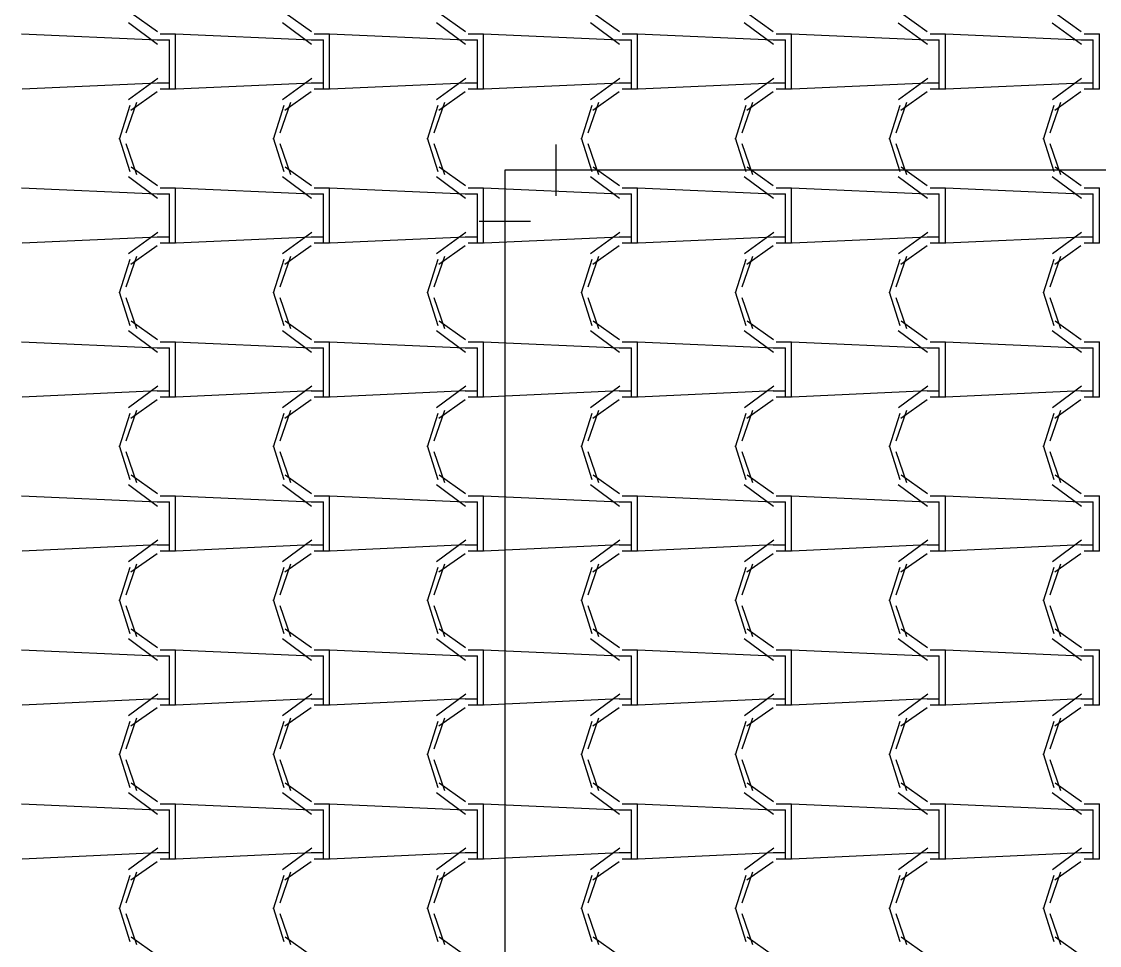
# Model space of a CAD drawing. Header units: millimetres. Extents: x -336 to -33, y -135 to 770.
# Drawn here: x -174.952 to -172.852, y 741.612 to 743.412 of the extents above; entities that cross this region are included whole.
import ezdxf

# ---------------------------------------------------------------- set-up
doc = ezdxf.new("R2010")
doc.units = ezdxf.units.MM
doc.header["$LTSCALE"] = 50
doc.header["$MEASUREMENT"] = 0
for name, color, linetype in [('-HIDRO', 8, 'CONTINUOUS'), ('AF', 5, 'CONTINUOUS'), ('CONEXOES', 3, 'CONTINUOUS')]:
    doc.layers.add(name, color=color, linetype=linetype)

msp = doc.modelspace()

# ---------------------------------------------------------------- linework, layer by layer
at = {"layer": '-HIDRO', "linetype": 'Continuous'}
for p, q in [((-174.738, 743.4291), (-174.687, 743.3931)), ((-174.438, 743.4291), (-174.387, 743.3931)), ((-174.1381, 743.4291), (-174.0871, 743.3931)), ((-173.8381, 743.4291), (-173.7871, 743.3931)), ((-173.5381, 743.4292), (-173.4871, 743.3932)), ((-173.2381, 743.4292), (-173.1871, 743.3932)), ((-172.9381, 743.4292), (-172.8871, 743.3932)), ((-174.7436, 743.4103), (-174.6866, 743.3683)), ((-174.4436, 743.4103), (-174.3866, 743.3683)), ((-174.1436, 743.4103), (-174.0866, 743.3683)), ((-173.8436, 743.4103), (-173.7866, 743.3683)), ((-173.5436, 743.4103), (-173.4866, 743.3683)), ((-173.2436, 743.4102), (-173.1866, 743.3682)), ((-172.9436, 743.4102), (-172.8866, 743.3682)), ((-174.6877, 743.3758), (-174.9517, 743.3878)), ((-174.6877, 743.3765), (-174.6637, 743.3765)), ((-174.6817, 743.3885), (-174.6517, 743.3885)), ((-174.6637, 743.2925), (-174.6637, 743.3765)), ((-174.6517, 743.2925), (-174.6517, 743.3885)), ((-174.3877, 743.3758), (-174.6517, 743.3878)), ((-174.3877, 743.3765), (-174.3637, 743.3765)), ((-174.3817, 743.3885), (-174.3517, 743.3885)), ((-174.3637, 743.2925), (-174.3637, 743.3765)), ((-174.3517, 743.2925), (-174.3517, 743.3885)), ((-174.0877, 743.3758), (-174.3517, 743.3878)), ((-174.0877, 743.3765), (-174.0637, 743.3765)), ((-174.0817, 743.3885), (-174.0517, 743.3885)), ((-174.0637, 743.2925), (-174.0637, 743.3765)), ((-174.0517, 743.2925), (-174.0517, 743.3885)), ((-173.7877, 743.3758), (-174.0517, 743.3878)), ((-173.7877, 743.3765), (-173.7637, 743.3765)), ((-173.7817, 743.3885), (-173.7517, 743.3885)), ((-173.7637, 743.2925), (-173.7637, 743.3765)), ((-173.7517, 743.2925), (-173.7517, 743.3885)), ((-173.4877, 743.3758), (-173.7517, 743.3878)), ((-173.4877, 743.3765), (-173.4637, 743.3765)), ((-173.4817, 743.3885), (-173.4517, 743.3885)), ((-173.4637, 743.2925), (-173.4637, 743.3765)), ((-173.4517, 743.2925), (-173.4517, 743.3885)), ((-173.1877, 743.3758), (-173.4517, 743.3878)), ((-173.1877, 743.3765), (-173.1637, 743.3765)), ((-173.1817, 743.3885), (-173.1517, 743.3885)), ((-173.1637, 743.2925), (-173.1637, 743.3765)), ((-173.1517, 743.2925), (-173.1517, 743.3885)), ((-172.8877, 743.3758), (-173.1517, 743.3878)), ((-172.8877, 743.3765), (-172.8637, 743.3765)), ((-172.8817, 743.3885), (-172.8517, 743.3885)), ((-172.8637, 743.2925), (-172.8637, 743.3765)), ((-172.8517, 743.2925), (-172.8517, 743.3885)), ((-174.6867, 743.2926), (-174.9507, 743.2806)), ((-174.6864, 743.3017), (-174.7434, 743.2597)), ((-174.6637, 743.2925), (-174.6877, 743.2925)), ((-174.6637, 743.2805), (-174.6637, 743.2925)), ((-174.6517, 743.2805), (-174.6517, 743.2925)), ((-174.3867, 743.2926), (-174.6507, 743.2806)), ((-174.3864, 743.3017), (-174.4434, 743.2597)), ((-174.3637, 743.2925), (-174.3877, 743.2925)), ((-174.3637, 743.2805), (-174.3637, 743.2925)), ((-174.3517, 743.2805), (-174.3517, 743.2925)), ((-174.0867, 743.2926), (-174.3507, 743.2806)), ((-174.0864, 743.3017), (-174.1434, 743.2597)), ((-174.0637, 743.2925), (-174.0877, 743.2925)), ((-174.0637, 743.2805), (-174.0637, 743.2925)), ((-174.0517, 743.2805), (-174.0517, 743.2925)), ((-173.7867, 743.2926), (-174.0507, 743.2806)), ((-173.7864, 743.3017), (-173.8434, 743.2597)), ((-173.7637, 743.2925), (-173.7877, 743.2925)), ((-173.7637, 743.2805), (-173.7637, 743.2925)), ((-173.7517, 743.2805), (-173.7517, 743.2925)), ((-173.4867, 743.2926), (-173.7507, 743.2806)), ((-173.4864, 743.3017), (-173.5434, 743.2597)), ((-173.4637, 743.2925), (-173.4877, 743.2925)), ((-173.4637, 743.2805), (-173.4637, 743.2925)), ((-173.4517, 743.2805), (-173.4517, 743.2925)), ((-173.1867, 743.2926), (-173.4507, 743.2806)), ((-173.1864, 743.3017), (-173.2434, 743.2597)), ((-173.1637, 743.2925), (-173.1877, 743.2925)), ((-173.1637, 743.2805), (-173.1637, 743.2925)), ((-173.1517, 743.2805), (-173.1517, 743.2925)), ((-172.8867, 743.2926), (-173.1507, 743.2806)), ((-172.8864, 743.3017), (-172.9434, 743.2597)), ((-172.8637, 743.2925), (-172.8877, 743.2925)), ((-172.8637, 743.2805), (-172.8637, 743.2925)), ((-172.8517, 743.2805), (-172.8517, 743.2925)), ((-174.6877, 743.2753), (-174.7387, 743.2393)), ((-174.6517, 743.2805), (-174.6817, 743.2805)), ((-174.3877, 743.2753), (-174.4387, 743.2393)), ((-174.3517, 743.2805), (-174.3817, 743.2805)), ((-174.0877, 743.2753), (-174.1387, 743.2393)), ((-174.0517, 743.2805), (-174.0817, 743.2805)), ((-173.7877, 743.2753), (-173.8387, 743.2393)), ((-173.7517, 743.2805), (-173.7817, 743.2805)), ((-173.4877, 743.2753), (-173.5387, 743.2393)), ((-173.4517, 743.2805), (-173.4817, 743.2805)), ((-173.1877, 743.2753), (-173.2387, 743.2393)), ((-173.1517, 743.2805), (-173.1817, 743.2805)), ((-172.8877, 743.2753), (-172.9387, 743.2393)), ((-172.8517, 743.2805), (-172.8817, 743.2805)), ((-174.7405, 743.2489), (-174.7615, 743.1829)), ((-174.7275, 743.2549), (-174.7485, 743.1949)), ((-174.4405, 743.2489), (-174.4615, 743.1829)), ((-174.4275, 743.2549), (-174.4485, 743.1949)), ((-174.1405, 743.2489), (-174.1615, 743.1829)), ((-174.1275, 743.2549), (-174.1485, 743.1949)), ((-173.8405, 743.2489), (-173.8615, 743.1829)), ((-173.8275, 743.2549), (-173.8485, 743.1949)), ((-173.5405, 743.2489), (-173.5615, 743.1829)), ((-173.5275, 743.2549), (-173.5485, 743.1949)), ((-173.2405, 743.2489), (-173.2615, 743.1829)), ((-173.2275, 743.2549), (-173.2485, 743.1949)), ((-172.9405, 743.2489), (-172.9615, 743.1829)), ((-172.9275, 743.2549), (-172.9485, 743.1949)), ((-174.7616, 743.1861), (-174.7406, 743.1201)), ((-174.4616, 743.1861), (-174.4406, 743.1201)), ((-174.1616, 743.1861), (-174.1406, 743.1201)), ((-173.8616, 743.1861), (-173.8406, 743.1201)), ((-173.5616, 743.1861), (-173.5406, 743.1201)), ((-173.2616, 743.1861), (-173.2406, 743.1201)), ((-172.9616, 743.1861), (-172.9406, 743.1201)), ((-174.7487, 743.1745), (-174.7277, 743.1145)), ((-174.4487, 743.1745), (-174.4277, 743.1145)), ((-174.1487, 743.1745), (-174.1277, 743.1145)), ((-173.8487, 743.1745), (-173.8277, 743.1145)), ((-173.5487, 743.1745), (-173.5277, 743.1145)), ((-173.2487, 743.1745), (-173.2277, 743.1145)), ((-172.9487, 743.1745), (-172.9277, 743.1145)), ((-174.738, 743.1291), (-174.687, 743.0931)), ((-174.438, 743.1291), (-174.387, 743.0931)), ((-174.138, 743.1291), (-174.087, 743.0931)), ((-173.8381, 743.1291), (-173.787, 743.0931)), ((-173.5381, 743.1291), (-173.4871, 743.0931)), ((-173.2381, 743.1292), (-173.1871, 743.0932)), ((-172.9381, 743.1292), (-172.8871, 743.0932)), ((-174.7436, 743.1103), (-174.6866, 743.0683)), ((-174.4436, 743.1103), (-174.3866, 743.0683)), ((-174.1436, 743.1103), (-174.0866, 743.0683)), ((-173.8436, 743.1103), (-173.7866, 743.0683)), ((-173.5436, 743.1103), (-173.4866, 743.0683)), ((-173.2436, 743.1103), (-173.1866, 743.0683)), ((-172.9436, 743.1102), (-172.8866, 743.0682)), ((-174.6877, 743.0758), (-174.9517, 743.0878)), ((-174.6817, 743.0885), (-174.6517, 743.0885)), ((-174.6517, 742.9925), (-174.6517, 743.0885)), ((-174.3877, 743.0758), (-174.6517, 743.0878)), ((-174.3817, 743.0885), (-174.3517, 743.0885)), ((-174.3517, 742.9925), (-174.3517, 743.0885)), ((-174.0877, 743.0758), (-174.3517, 743.0878)), ((-174.0817, 743.0885), (-174.0517, 743.0885)), ((-174.0517, 742.9925), (-174.0517, 743.0885)), ((-173.7877, 743.0758), (-174.0517, 743.0878)), ((-173.7817, 743.0885), (-173.7517, 743.0885)), ((-173.7517, 742.9925), (-173.7517, 743.0885)), ((-173.4877, 743.0758), (-173.7517, 743.0878)), ((-173.4817, 743.0885), (-173.4517, 743.0885)), ((-173.4517, 742.9925), (-173.4517, 743.0885)), ((-173.1877, 743.0758), (-173.4517, 743.0878)), ((-173.1817, 743.0885), (-173.1517, 743.0885)), ((-173.1517, 742.9925), (-173.1517, 743.0885)), ((-172.8877, 743.0758), (-173.1517, 743.0878)), ((-172.8817, 743.0885), (-172.8517, 743.0885)), ((-172.8517, 742.9925), (-172.8517, 743.0885)), ((-174.6877, 743.0765), (-174.6637, 743.0765)), ((-174.6637, 742.9925), (-174.6637, 743.0765)), ((-174.3877, 743.0765), (-174.3637, 743.0765)), ((-174.3637, 742.9925), (-174.3637, 743.0765)), ((-174.0877, 743.0765), (-174.0637, 743.0765)), ((-174.0637, 742.9925), (-174.0637, 743.0765)), ((-173.7877, 743.0765), (-173.7637, 743.0765)), ((-173.7637, 742.9925), (-173.7637, 743.0765)), ((-173.4877, 743.0765), (-173.4637, 743.0765)), ((-173.4637, 742.9925), (-173.4637, 743.0765)), ((-173.1877, 743.0765), (-173.1637, 743.0765)), ((-173.1637, 742.9925), (-173.1637, 743.0765)), ((-172.8877, 743.0765), (-172.8637, 743.0765)), ((-172.8637, 742.9925), (-172.8637, 743.0765)), ((-174.6864, 743.0017), (-174.7434, 742.9597)), ((-174.3864, 743.0017), (-174.4434, 742.9597)), ((-174.0864, 743.0017), (-174.1434, 742.9597)), ((-173.7864, 743.0017), (-173.8434, 742.9597)), ((-173.4864, 743.0017), (-173.5434, 742.9597)), ((-173.1864, 743.0017), (-173.2434, 742.9597)), ((-172.8864, 743.0017), (-172.9434, 742.9597)), ((-174.6867, 742.9926), (-174.9507, 742.9806)), ((-174.6637, 742.9925), (-174.6877, 742.9925)), ((-174.6517, 742.9805), (-174.6817, 742.9805)), ((-174.6637, 742.9805), (-174.6637, 742.9925)), ((-174.6517, 742.9805), (-174.6517, 742.9925)), ((-174.3867, 742.9926), (-174.6507, 742.9806)), ((-174.3637, 742.9925), (-174.3877, 742.9925)), ((-174.3517, 742.9805), (-174.3817, 742.9805)), ((-174.3637, 742.9805), (-174.3637, 742.9925)), ((-174.3517, 742.9805), (-174.3517, 742.9925)), ((-174.0867, 742.9926), (-174.3507, 742.9806)), ((-174.0637, 742.9925), (-174.0877, 742.9925)), ((-174.0517, 742.9805), (-174.0817, 742.9805)), ((-174.0637, 742.9805), (-174.0637, 742.9925)), ((-174.0517, 742.9805), (-174.0517, 742.9925)), ((-173.7867, 742.9926), (-174.0507, 742.9806)), ((-173.7637, 742.9925), (-173.7877, 742.9925)), ((-173.7517, 742.9805), (-173.7817, 742.9805)), ((-173.7637, 742.9805), (-173.7637, 742.9925)), ((-173.7517, 742.9805), (-173.7517, 742.9925)), ((-173.4867, 742.9926), (-173.7507, 742.9806)), ((-173.4637, 742.9925), (-173.4877, 742.9925)), ((-173.4517, 742.9805), (-173.4817, 742.9805)), ((-173.4637, 742.9805), (-173.4637, 742.9925)), ((-173.4517, 742.9805), (-173.4517, 742.9925)), ((-173.1867, 742.9926), (-173.4507, 742.9806)), ((-173.1637, 742.9925), (-173.1877, 742.9925)), ((-173.1517, 742.9805), (-173.1817, 742.9805)), ((-173.1637, 742.9805), (-173.1637, 742.9925)), ((-173.1517, 742.9805), (-173.1517, 742.9925)), ((-172.8867, 742.9926), (-173.1507, 742.9806)), ((-172.8637, 742.9925), (-172.8877, 742.9925)), ((-172.8517, 742.9805), (-172.8817, 742.9805)), ((-172.8637, 742.9805), (-172.8637, 742.9925)), ((-172.8517, 742.9805), (-172.8517, 742.9925)), ((-174.7275, 742.9549), (-174.7485, 742.8949)), ((-174.6877, 742.9753), (-174.7387, 742.9393)), ((-174.4275, 742.9549), (-174.4485, 742.8949)), ((-174.3877, 742.9753), (-174.4387, 742.9393)), ((-174.1275, 742.9549), (-174.1485, 742.8949)), ((-174.0877, 742.9753), (-174.1387, 742.9393)), ((-173.8275, 742.9549), (-173.8485, 742.8949)), ((-173.7877, 742.9753), (-173.8387, 742.9393)), ((-173.5275, 742.9549), (-173.5485, 742.8949)), ((-173.4877, 742.9753), (-173.5387, 742.9393)), ((-173.2275, 742.9549), (-173.2485, 742.8949)), ((-173.1877, 742.9753), (-173.2387, 742.9393)), ((-172.9275, 742.9549), (-172.9485, 742.8949)), ((-172.8877, 742.9753), (-172.9387, 742.9393)), ((-174.7405, 742.9489), (-174.7615, 742.8829)), ((-174.4405, 742.9489), (-174.4615, 742.8829)), ((-174.1405, 742.9489), (-174.1615, 742.8829)), ((-173.8405, 742.9489), (-173.8615, 742.8829)), ((-173.5405, 742.9489), (-173.5615, 742.8829)), ((-173.2405, 742.9489), (-173.2615, 742.8829)), ((-172.9405, 742.9489), (-172.9615, 742.8829)), ((-174.7616, 742.8861), (-174.7406, 742.8201)), ((-174.7487, 742.8745), (-174.7277, 742.8145)), ((-174.4616, 742.8861), (-174.4406, 742.8201)), ((-174.4487, 742.8745), (-174.4277, 742.8145)), ((-174.1616, 742.8861), (-174.1406, 742.8201)), ((-174.1487, 742.8745), (-174.1277, 742.8145)), ((-173.8616, 742.8861), (-173.8406, 742.8201)), ((-173.8487, 742.8745), (-173.8277, 742.8145)), ((-173.5616, 742.8861), (-173.5406, 742.8201)), ((-173.5487, 742.8745), (-173.5277, 742.8145)), ((-173.2616, 742.8861), (-173.2406, 742.8201)), ((-173.2487, 742.8745), (-173.2277, 742.8145)), ((-172.9616, 742.8861), (-172.9406, 742.8201)), ((-172.9487, 742.8745), (-172.9277, 742.8145)), ((-174.738, 742.8291), (-174.687, 742.7931)), ((-174.438, 742.8291), (-174.387, 742.7931)), ((-174.138, 742.8291), (-174.087, 742.7931)), ((-173.838, 742.8291), (-173.787, 742.7931)), ((-173.538, 742.8291), (-173.487, 742.7931)), ((-173.2381, 742.8291), (-173.1871, 742.7931)), ((-172.9381, 742.8291), (-172.8871, 742.7931)), ((-174.7436, 742.8103), (-174.6866, 742.7683)), ((-174.4436, 742.8103), (-174.3866, 742.7683)), ((-174.1436, 742.8103), (-174.0866, 742.7683)), ((-173.8436, 742.8103), (-173.7866, 742.7683)), ((-173.5436, 742.8103), (-173.4866, 742.7683)), ((-173.2436, 742.8103), (-173.1866, 742.7683)), ((-172.9436, 742.8103), (-172.8866, 742.7683)), ((-174.6877, 742.7758), (-174.9517, 742.7878)), ((-174.6817, 742.7885), (-174.6517, 742.7885)), ((-174.6517, 742.6925), (-174.6517, 742.7885)), ((-174.3877, 742.7758), (-174.6517, 742.7878)), ((-174.3817, 742.7885), (-174.3517, 742.7885)), ((-174.3517, 742.6925), (-174.3517, 742.7885)), ((-174.0877, 742.7758), (-174.3517, 742.7878)), ((-174.0817, 742.7885), (-174.0517, 742.7885)), ((-174.0517, 742.6925), (-174.0517, 742.7885)), ((-173.7877, 742.7758), (-174.0517, 742.7878)), ((-173.7817, 742.7885), (-173.7517, 742.7885)), ((-173.7517, 742.6925), (-173.7517, 742.7885)), ((-173.4877, 742.7758), (-173.7517, 742.7878)), ((-173.4817, 742.7885), (-173.4517, 742.7885)), ((-173.4517, 742.6925), (-173.4517, 742.7885)), ((-173.1877, 742.7758), (-173.4517, 742.7878)), ((-173.1817, 742.7885), (-173.1517, 742.7885)), ((-173.1517, 742.6925), (-173.1517, 742.7885)), ((-172.8877, 742.7758), (-173.1517, 742.7878)), ((-172.8817, 742.7885), (-172.8517, 742.7885)), ((-172.8517, 742.6925), (-172.8517, 742.7885)), ((-174.6877, 742.7765), (-174.6637, 742.7765)), ((-174.6637, 742.6925), (-174.6637, 742.7765)), ((-174.3877, 742.7765), (-174.3637, 742.7765)), ((-174.3637, 742.6925), (-174.3637, 742.7765)), ((-174.0877, 742.7765), (-174.0637, 742.7765)), ((-174.0637, 742.6925), (-174.0637, 742.7765)), ((-173.7877, 742.7765), (-173.7637, 742.7765)), ((-173.7637, 742.6925), (-173.7637, 742.7765)), ((-173.4877, 742.7765), (-173.4637, 742.7765)), ((-173.4637, 742.6925), (-173.4637, 742.7765)), ((-173.1877, 742.7765), (-173.1637, 742.7765)), ((-173.1637, 742.6925), (-173.1637, 742.7765)), ((-172.8877, 742.7765), (-172.8637, 742.7765)), ((-172.8637, 742.6925), (-172.8637, 742.7765)), ((-174.6867, 742.6926), (-174.9507, 742.6806)), ((-174.6864, 742.7017), (-174.7434, 742.6597)), ((-174.6637, 742.6925), (-174.6877, 742.6925)), ((-174.6637, 742.6805), (-174.6637, 742.6925)), ((-174.6517, 742.6805), (-174.6517, 742.6925)), ((-174.3867, 742.6926), (-174.6507, 742.6806)), ((-174.3864, 742.7017), (-174.4434, 742.6597)), ((-174.3637, 742.6925), (-174.3877, 742.6925)), ((-174.3637, 742.6805), (-174.3637, 742.6925)), ((-174.3517, 742.6805), (-174.3517, 742.6925)), ((-174.0867, 742.6926), (-174.3507, 742.6806)), ((-174.0864, 742.7017), (-174.1434, 742.6597)), ((-174.0637, 742.6925), (-174.0877, 742.6925)), ((-174.0637, 742.6805), (-174.0637, 742.6925)), ((-174.0517, 742.6805), (-174.0517, 742.6925)), ((-173.7867, 742.6926), (-174.0507, 742.6806)), ((-173.7864, 742.7017), (-173.8434, 742.6597)), ((-173.7637, 742.6925), (-173.7877, 742.6925)), ((-173.7637, 742.6805), (-173.7637, 742.6925)), ((-173.7517, 742.6805), (-173.7517, 742.6925)), ((-173.4867, 742.6926), (-173.7507, 742.6806)), ((-173.4864, 742.7017), (-173.5434, 742.6597)), ((-173.4637, 742.6925), (-173.4877, 742.6925)), ((-173.4637, 742.6805), (-173.4637, 742.6925)), ((-173.4517, 742.6805), (-173.4517, 742.6925)), ((-173.1867, 742.6926), (-173.4507, 742.6806)), ((-173.1864, 742.7017), (-173.2434, 742.6597)), ((-173.1637, 742.6925), (-173.1877, 742.6925)), ((-173.1637, 742.6805), (-173.1637, 742.6925)), ((-173.1517, 742.6805), (-173.1517, 742.6925)), ((-172.8867, 742.6926), (-173.1507, 742.6806)), ((-172.8864, 742.7017), (-172.9434, 742.6597)), ((-172.8637, 742.6925), (-172.8877, 742.6925)), ((-172.8637, 742.6805), (-172.8637, 742.6925)), ((-172.8517, 742.6805), (-172.8517, 742.6925)), ((-174.6877, 742.6753), (-174.7387, 742.6393)), ((-174.6517, 742.6805), (-174.6817, 742.6805)), ((-174.3877, 742.6753), (-174.4387, 742.6393)), ((-174.3517, 742.6805), (-174.3817, 742.6805)), ((-174.0877, 742.6753), (-174.1387, 742.6393)), ((-174.0517, 742.6805), (-174.0817, 742.6805)), ((-173.7877, 742.6753), (-173.8387, 742.6393)), ((-173.7517, 742.6805), (-173.7817, 742.6805)), ((-173.4877, 742.6753), (-173.5387, 742.6393)), ((-173.4517, 742.6805), (-173.4817, 742.6805)), ((-173.1877, 742.6753), (-173.2387, 742.6393)), ((-173.1517, 742.6805), (-173.1817, 742.6805)), ((-172.8877, 742.6753), (-172.9387, 742.6393)), ((-172.8517, 742.6805), (-172.8817, 742.6805)), ((-174.7405, 742.6489), (-174.7615, 742.5829)), ((-174.7275, 742.6549), (-174.7485, 742.5949)), ((-174.4405, 742.6489), (-174.4615, 742.5829)), ((-174.4275, 742.6549), (-174.4485, 742.5949)), ((-174.1405, 742.6489), (-174.1615, 742.5829)), ((-174.1275, 742.6549), (-174.1485, 742.5949)), ((-173.8405, 742.6489), (-173.8615, 742.5829)), ((-173.8275, 742.6549), (-173.8485, 742.5949)), ((-173.5405, 742.6489), (-173.5615, 742.5829)), ((-173.5275, 742.6549), (-173.5485, 742.5949)), ((-173.2405, 742.6489), (-173.2615, 742.5829)), ((-173.2275, 742.6549), (-173.2485, 742.5949)), ((-172.9405, 742.6489), (-172.9615, 742.5829)), ((-172.9275, 742.6549), (-172.9485, 742.5949)), ((-174.7616, 742.5861), (-174.7406, 742.5201)), ((-174.4616, 742.5861), (-174.4406, 742.5201)), ((-174.1616, 742.5861), (-174.1406, 742.5201)), ((-173.8616, 742.5861), (-173.8406, 742.5201)), ((-173.5616, 742.5861), (-173.5406, 742.5201)), ((-173.2616, 742.5861), (-173.2406, 742.5201)), ((-172.9616, 742.5861), (-172.9406, 742.5201)), ((-174.7487, 742.5745), (-174.7277, 742.5145)), ((-174.4487, 742.5745), (-174.4277, 742.5145)), ((-174.1487, 742.5745), (-174.1277, 742.5145)), ((-173.8487, 742.5745), (-173.8277, 742.5145)), ((-173.5487, 742.5745), (-173.5277, 742.5145)), ((-173.2487, 742.5745), (-173.2277, 742.5145)), ((-172.9487, 742.5745), (-172.9277, 742.5145)), ((-174.738, 742.5291), (-174.687, 742.4931)), ((-174.438, 742.5291), (-174.387, 742.4931)), ((-174.138, 742.5291), (-174.087, 742.4931)), ((-173.838, 742.5291), (-173.787, 742.4931)), ((-173.538, 742.5291), (-173.487, 742.4931)), ((-173.238, 742.5291), (-173.187, 742.4931)), ((-172.9381, 742.5291), (-172.8871, 742.4931)), ((-174.7436, 742.5103), (-174.6866, 742.4683)), ((-174.4436, 742.5103), (-174.3866, 742.4683)), ((-174.1436, 742.5103), (-174.0866, 742.4683)), ((-173.8436, 742.5103), (-173.7866, 742.4683)), ((-173.5436, 742.5103), (-173.4866, 742.4683)), ((-173.2436, 742.5103), (-173.1866, 742.4683)), ((-172.9436, 742.5103), (-172.8866, 742.4683)), ((-174.6877, 742.4758), (-174.9517, 742.4878)), ((-174.6877, 742.4765), (-174.6637, 742.4765)), ((-174.6817, 742.4885), (-174.6517, 742.4885)), ((-174.6637, 742.3925), (-174.6637, 742.4765)), ((-174.6517, 742.3925), (-174.6517, 742.4885)), ((-174.3877, 742.4758), (-174.6517, 742.4878)), ((-174.3877, 742.4765), (-174.3637, 742.4765)), ((-174.3817, 742.4885), (-174.3517, 742.4885)), ((-174.3637, 742.3925), (-174.3637, 742.4765)), ((-174.3517, 742.3925), (-174.3517, 742.4885)), ((-174.0877, 742.4758), (-174.3517, 742.4878)), ((-174.0877, 742.4765), (-174.0637, 742.4765)), ((-174.0817, 742.4885), (-174.0517, 742.4885)), ((-174.0637, 742.3925), (-174.0637, 742.4765)), ((-174.0517, 742.3925), (-174.0517, 742.4885)), ((-173.7877, 742.4758), (-174.0517, 742.4878)), ((-173.7877, 742.4765), (-173.7637, 742.4765)), ((-173.7817, 742.4885), (-173.7517, 742.4885)), ((-173.7637, 742.3925), (-173.7637, 742.4765)), ((-173.7517, 742.3925), (-173.7517, 742.4885)), ((-173.4877, 742.4758), (-173.7517, 742.4878)), ((-173.4877, 742.4765), (-173.4637, 742.4765)), ((-173.4817, 742.4885), (-173.4517, 742.4885)), ((-173.4637, 742.3925), (-173.4637, 742.4765)), ((-173.4517, 742.3925), (-173.4517, 742.4885)), ((-173.1877, 742.4758), (-173.4517, 742.4878)), ((-173.1877, 742.4765), (-173.1637, 742.4765)), ((-173.1817, 742.4885), (-173.1517, 742.4885)), ((-173.1637, 742.3925), (-173.1637, 742.4765)), ((-173.1517, 742.3925), (-173.1517, 742.4885)), ((-172.8877, 742.4758), (-173.1517, 742.4878)), ((-172.8877, 742.4765), (-172.8637, 742.4765)), ((-172.8817, 742.4885), (-172.8517, 742.4885)), ((-172.8637, 742.3925), (-172.8637, 742.4765)), ((-172.8517, 742.3925), (-172.8517, 742.4885)), ((-174.6867, 742.3926), (-174.9507, 742.3806)), ((-174.6864, 742.4017), (-174.7434, 742.3597)), ((-174.6637, 742.3925), (-174.6877, 742.3925)), ((-174.6637, 742.3805), (-174.6637, 742.3925)), ((-174.6517, 742.3805), (-174.6517, 742.3925)), ((-174.3867, 742.3926), (-174.6507, 742.3806)), ((-174.3864, 742.4017), (-174.4434, 742.3597)), ((-174.3637, 742.3925), (-174.3877, 742.3925)), ((-174.3637, 742.3805), (-174.3637, 742.3925)), ((-174.3517, 742.3805), (-174.3517, 742.3925)), ((-174.0867, 742.3926), (-174.3507, 742.3806)), ((-174.0864, 742.4017), (-174.1434, 742.3597)), ((-174.0637, 742.3925), (-174.0877, 742.3925)), ((-174.0637, 742.3805), (-174.0637, 742.3925)), ((-174.0517, 742.3805), (-174.0517, 742.3925)), ((-173.7867, 742.3926), (-174.0507, 742.3806)), ((-173.7864, 742.4017), (-173.8434, 742.3597)), ((-173.7637, 742.3925), (-173.7877, 742.3925)), ((-173.7637, 742.3805), (-173.7637, 742.3925)), ((-173.7517, 742.3805), (-173.7517, 742.3925)), ((-173.4867, 742.3926), (-173.7507, 742.3806)), ((-173.4864, 742.4017), (-173.5434, 742.3597)), ((-173.4637, 742.3925), (-173.4877, 742.3925)), ((-173.4637, 742.3805), (-173.4637, 742.3925)), ((-173.4517, 742.3805), (-173.4517, 742.3925)), ((-173.1867, 742.3926), (-173.4507, 742.3806)), ((-173.1864, 742.4017), (-173.2434, 742.3597)), ((-173.1637, 742.3925), (-173.1877, 742.3925)), ((-173.1637, 742.3805), (-173.1637, 742.3925)), ((-173.1517, 742.3805), (-173.1517, 742.3925)), ((-172.8867, 742.3926), (-173.1507, 742.3806)), ((-172.8864, 742.4017), (-172.9434, 742.3597)), ((-172.8637, 742.3925), (-172.8877, 742.3925)), ((-172.8637, 742.3805), (-172.8637, 742.3925)), ((-172.8517, 742.3805), (-172.8517, 742.3925)), ((-174.6877, 742.3753), (-174.7387, 742.3393)), ((-174.6517, 742.3805), (-174.6817, 742.3805)), ((-174.3877, 742.3753), (-174.4387, 742.3393)), ((-174.3517, 742.3805), (-174.3817, 742.3805)), ((-174.0877, 742.3753), (-174.1387, 742.3393)), ((-174.0517, 742.3805), (-174.0817, 742.3805)), ((-173.7877, 742.3753), (-173.8387, 742.3393)), ((-173.7517, 742.3805), (-173.7817, 742.3805)), ((-173.4877, 742.3753), (-173.5387, 742.3393)), ((-173.4517, 742.3805), (-173.4817, 742.3805)), ((-173.1877, 742.3753), (-173.2387, 742.3393)), ((-173.1517, 742.3805), (-173.1817, 742.3805)), ((-172.8877, 742.3753), (-172.9387, 742.3393)), ((-172.8517, 742.3805), (-172.8817, 742.3805)), ((-174.7405, 742.3489), (-174.7615, 742.2829)), ((-174.7275, 742.3549), (-174.7485, 742.2949)), ((-174.4405, 742.3489), (-174.4615, 742.2829)), ((-174.4275, 742.3549), (-174.4485, 742.2949)), ((-174.1405, 742.3489), (-174.1615, 742.2829)), ((-174.1275, 742.3549), (-174.1485, 742.2949)), ((-173.8405, 742.3489), (-173.8615, 742.2829)), ((-173.8275, 742.3549), (-173.8485, 742.2949)), ((-173.5405, 742.3489), (-173.5615, 742.2829)), ((-173.5275, 742.3549), (-173.5485, 742.2949)), ((-173.2405, 742.3489), (-173.2615, 742.2829)), ((-173.2275, 742.3549), (-173.2485, 742.2949)), ((-172.9405, 742.3489), (-172.9615, 742.2829)), ((-172.9275, 742.3549), (-172.9485, 742.2949)), ((-174.7616, 742.2861), (-174.7406, 742.2201)), ((-174.4616, 742.2861), (-174.4406, 742.2201)), ((-174.1616, 742.2861), (-174.1406, 742.2201)), ((-173.8616, 742.2861), (-173.8406, 742.2201)), ((-173.5616, 742.2861), (-173.5406, 742.2201)), ((-173.2616, 742.2861), (-173.2406, 742.2201)), ((-172.9616, 742.2861), (-172.9406, 742.2201)), ((-174.7487, 742.2745), (-174.7277, 742.2145)), ((-174.4487, 742.2745), (-174.4277, 742.2145)), ((-174.1487, 742.2745), (-174.1277, 742.2145)), ((-173.8487, 742.2745), (-173.8277, 742.2145)), ((-173.5487, 742.2745), (-173.5277, 742.2145)), ((-173.2487, 742.2745), (-173.2277, 742.2145)), ((-172.9487, 742.2745), (-172.9277, 742.2145)), ((-174.738, 742.2291), (-174.687, 742.1931)), ((-174.438, 742.2291), (-174.387, 742.1931)), ((-174.138, 742.2291), (-174.087, 742.1931)), ((-173.838, 742.2291), (-173.787, 742.1931)), ((-173.538, 742.2291), (-173.487, 742.1931)), ((-173.238, 742.2291), (-173.187, 742.1931)), ((-172.938, 742.2291), (-172.887, 742.1931)), ((-174.7436, 742.2103), (-174.6866, 742.1683)), ((-174.4436, 742.2103), (-174.3866, 742.1683)), ((-174.1436, 742.2103), (-174.0866, 742.1683)), ((-173.8436, 742.2103), (-173.7866, 742.1683)), ((-173.5436, 742.2103), (-173.4866, 742.1683)), ((-173.2436, 742.2103), (-173.1866, 742.1683)), ((-172.9436, 742.2103), (-172.8866, 742.1683)), ((-174.6877, 742.1758), (-174.9517, 742.1878)), ((-174.6817, 742.1885), (-174.6517, 742.1885)), ((-174.6517, 742.0925), (-174.6517, 742.1885)), ((-174.3877, 742.1758), (-174.6517, 742.1878)), ((-174.3817, 742.1885), (-174.3517, 742.1885)), ((-174.3517, 742.0925), (-174.3517, 742.1885)), ((-174.0877, 742.1758), (-174.3517, 742.1878)), ((-174.0817, 742.1885), (-174.0517, 742.1885)), ((-174.0517, 742.0925), (-174.0517, 742.1885)), ((-173.7877, 742.1758), (-174.0517, 742.1878)), ((-173.7817, 742.1885), (-173.7517, 742.1885)), ((-173.7517, 742.0925), (-173.7517, 742.1885)), ((-173.4877, 742.1758), (-173.7517, 742.1878)), ((-173.4817, 742.1885), (-173.4517, 742.1885)), ((-173.4517, 742.0925), (-173.4517, 742.1885)), ((-173.1877, 742.1758), (-173.4517, 742.1878)), ((-173.1817, 742.1885), (-173.1517, 742.1885)), ((-173.1517, 742.0925), (-173.1517, 742.1885)), ((-172.8877, 742.1758), (-173.1517, 742.1878)), ((-172.8817, 742.1885), (-172.8517, 742.1885)), ((-172.8517, 742.0925), (-172.8517, 742.1885)), ((-174.6877, 742.1765), (-174.6637, 742.1765)), ((-174.6637, 742.0925), (-174.6637, 742.1765)), ((-174.3877, 742.1765), (-174.3637, 742.1765)), ((-174.3637, 742.0925), (-174.3637, 742.1765)), ((-174.0877, 742.1765), (-174.0637, 742.1765)), ((-174.0637, 742.0925), (-174.0637, 742.1765)), ((-173.7877, 742.1765), (-173.7637, 742.1765)), ((-173.7637, 742.0925), (-173.7637, 742.1765)), ((-173.4877, 742.1765), (-173.4637, 742.1765)), ((-173.4637, 742.0925), (-173.4637, 742.1765)), ((-173.1877, 742.1765), (-173.1637, 742.1765)), ((-173.1637, 742.0925), (-173.1637, 742.1765)), ((-172.8877, 742.1765), (-172.8637, 742.1765)), ((-172.8637, 742.0925), (-172.8637, 742.1765)), ((-174.6864, 742.1017), (-174.7434, 742.0597)), ((-174.3864, 742.1017), (-174.4434, 742.0597)), ((-174.0864, 742.1017), (-174.1434, 742.0597)), ((-173.7864, 742.1017), (-173.8434, 742.0597)), ((-173.4864, 742.1017), (-173.5434, 742.0597)), ((-173.1864, 742.1017), (-173.2434, 742.0597)), ((-172.8864, 742.1017), (-172.9434, 742.0597)), ((-174.6867, 742.0926), (-174.9507, 742.0806)), ((-174.6877, 742.0753), (-174.7387, 742.0393)), ((-174.6637, 742.0925), (-174.6877, 742.0925)), ((-174.6517, 742.0805), (-174.6817, 742.0805)), ((-174.6637, 742.0805), (-174.6637, 742.0925)), ((-174.6517, 742.0805), (-174.6517, 742.0925)), ((-174.3867, 742.0926), (-174.6507, 742.0806)), ((-174.3877, 742.0753), (-174.4387, 742.0393)), ((-174.3637, 742.0925), (-174.3877, 742.0925)), ((-174.3517, 742.0805), (-174.3817, 742.0805)), ((-174.3637, 742.0805), (-174.3637, 742.0925)), ((-174.3517, 742.0805), (-174.3517, 742.0925)), ((-174.0867, 742.0926), (-174.3507, 742.0806)), ((-174.0877, 742.0753), (-174.1387, 742.0393)), ((-174.0637, 742.0925), (-174.0877, 742.0925)), ((-174.0517, 742.0805), (-174.0817, 742.0805)), ((-174.0637, 742.0805), (-174.0637, 742.0925)), ((-174.0517, 742.0805), (-174.0517, 742.0925)), ((-173.7867, 742.0926), (-174.0507, 742.0806)), ((-173.7877, 742.0753), (-173.8387, 742.0393)), ((-173.7637, 742.0925), (-173.7877, 742.0925)), ((-173.7517, 742.0805), (-173.7817, 742.0805)), ((-173.7637, 742.0805), (-173.7637, 742.0925)), ((-173.7517, 742.0805), (-173.7517, 742.0925)), ((-173.4867, 742.0926), (-173.7507, 742.0806)), ((-173.4877, 742.0753), (-173.5387, 742.0393)), ((-173.4637, 742.0925), (-173.4877, 742.0925)), ((-173.4517, 742.0805), (-173.4817, 742.0805)), ((-173.4637, 742.0805), (-173.4637, 742.0925)), ((-173.4517, 742.0805), (-173.4517, 742.0925)), ((-173.1867, 742.0926), (-173.4507, 742.0806)), ((-173.1877, 742.0753), (-173.2387, 742.0393)), ((-173.1637, 742.0925), (-173.1877, 742.0925)), ((-173.1517, 742.0805), (-173.1817, 742.0805)), ((-173.1637, 742.0805), (-173.1637, 742.0925)), ((-173.1517, 742.0805), (-173.1517, 742.0925)), ((-172.8867, 742.0926), (-173.1507, 742.0806)), ((-172.8877, 742.0753), (-172.9387, 742.0393)), ((-172.8637, 742.0925), (-172.8877, 742.0925)), ((-172.8517, 742.0805), (-172.8817, 742.0805)), ((-172.8637, 742.0805), (-172.8637, 742.0925)), ((-172.8517, 742.0805), (-172.8517, 742.0925)), ((-174.7275, 742.0549), (-174.7485, 741.9949)), ((-174.4275, 742.0549), (-174.4485, 741.9949)), ((-174.1275, 742.0549), (-174.1485, 741.9949)), ((-173.8275, 742.0549), (-173.8485, 741.9949)), ((-173.5275, 742.0549), (-173.5485, 741.9949)), ((-173.2275, 742.0549), (-173.2485, 741.9949)), ((-172.9275, 742.0549), (-172.9485, 741.9949)), ((-174.7405, 742.0489), (-174.7615, 741.9829)), ((-174.4405, 742.0489), (-174.4615, 741.9829)), ((-174.1405, 742.0489), (-174.1615, 741.9829)), ((-173.8405, 742.0489), (-173.8615, 741.9829)), ((-173.5405, 742.0489), (-173.5615, 741.9829)), ((-173.2405, 742.0489), (-173.2615, 741.9829)), ((-172.9405, 742.0489), (-172.9615, 741.9829)), ((-174.7616, 741.9861), (-174.7406, 741.9201)), ((-174.7487, 741.9745), (-174.7277, 741.9145)), ((-174.4616, 741.9861), (-174.4406, 741.9201)), ((-174.4487, 741.9745), (-174.4277, 741.9145)), ((-174.1616, 741.9861), (-174.1406, 741.9201)), ((-174.1487, 741.9745), (-174.1277, 741.9145)), ((-173.8616, 741.9861), (-173.8406, 741.9201)), ((-173.8487, 741.9745), (-173.8277, 741.9145)), ((-173.5616, 741.9861), (-173.5406, 741.9201)), ((-173.5487, 741.9745), (-173.5277, 741.9145)), ((-173.2616, 741.9861), (-173.2406, 741.9201)), ((-173.2487, 741.9745), (-173.2277, 741.9145)), ((-172.9616, 741.9861), (-172.9406, 741.9201)), ((-172.9487, 741.9745), (-172.9277, 741.9145)), ((-174.738, 741.9291), (-174.687, 741.8931)), ((-174.438, 741.9291), (-174.387, 741.8931)), ((-174.138, 741.9291), (-174.087, 741.8931)), ((-173.838, 741.9291), (-173.787, 741.8931)), ((-173.538, 741.9291), (-173.487, 741.8931)), ((-173.238, 741.9291), (-173.187, 741.8931)), ((-172.938, 741.9291), (-172.887, 741.8931)), ((-174.7436, 741.9103), (-174.6866, 741.8683)), ((-174.4436, 741.9103), (-174.3866, 741.8683)), ((-174.1436, 741.9103), (-174.0866, 741.8683)), ((-173.8436, 741.9103), (-173.7866, 741.8683)), ((-173.5436, 741.9103), (-173.4866, 741.8683)), ((-173.2436, 741.9103), (-173.1866, 741.8683)), ((-172.9436, 741.9103), (-172.8866, 741.8683)), ((-174.6877, 741.8758), (-174.9517, 741.8878)), ((-174.6817, 741.8885), (-174.6517, 741.8885)), ((-174.6517, 741.7925), (-174.6517, 741.8885)), ((-174.3877, 741.8758), (-174.6517, 741.8878)), ((-174.3817, 741.8885), (-174.3517, 741.8885)), ((-174.3517, 741.7925), (-174.3517, 741.8885)), ((-174.0877, 741.8758), (-174.3517, 741.8878)), ((-174.0817, 741.8885), (-174.0517, 741.8885)), ((-174.0517, 741.7925), (-174.0517, 741.8885)), ((-173.7877, 741.8758), (-174.0517, 741.8878)), ((-173.7817, 741.8885), (-173.7517, 741.8885)), ((-173.7517, 741.7925), (-173.7517, 741.8885)), ((-173.4877, 741.8758), (-173.7517, 741.8878)), ((-173.4817, 741.8885), (-173.4517, 741.8885)), ((-173.4517, 741.7925), (-173.4517, 741.8885)), ((-173.1877, 741.8758), (-173.4517, 741.8878)), ((-173.1817, 741.8885), (-173.1517, 741.8885)), ((-173.1517, 741.7925), (-173.1517, 741.8885)), ((-172.8877, 741.8758), (-173.1517, 741.8878)), ((-172.8817, 741.8885), (-172.8517, 741.8885)), ((-172.8517, 741.7925), (-172.8517, 741.8885)), ((-174.6877, 741.8765), (-174.6637, 741.8765)), ((-174.6637, 741.7925), (-174.6637, 741.8765)), ((-174.3877, 741.8765), (-174.3637, 741.8765)), ((-174.3637, 741.7925), (-174.3637, 741.8765)), ((-174.0877, 741.8765), (-174.0637, 741.8765)), ((-174.0637, 741.7925), (-174.0637, 741.8765)), ((-173.7877, 741.8765), (-173.7637, 741.8765)), ((-173.7637, 741.7925), (-173.7637, 741.8765)), ((-173.4877, 741.8765), (-173.4637, 741.8765)), ((-173.4637, 741.7925), (-173.4637, 741.8765)), ((-173.1877, 741.8765), (-173.1637, 741.8765)), ((-173.1637, 741.7925), (-173.1637, 741.8765)), ((-172.8877, 741.8765), (-172.8637, 741.8765)), ((-172.8637, 741.7925), (-172.8637, 741.8765)), ((-174.6864, 741.8017), (-174.7434, 741.7597)), ((-174.3864, 741.8017), (-174.4434, 741.7597)), ((-174.0864, 741.8017), (-174.1434, 741.7597)), ((-173.7864, 741.8017), (-173.8434, 741.7597)), ((-173.4864, 741.8017), (-173.5434, 741.7597)), ((-173.1864, 741.8017), (-173.2434, 741.7597)), ((-172.8864, 741.8017), (-172.9434, 741.7597)), ((-174.6867, 741.7926), (-174.9507, 741.7806)), ((-174.6637, 741.7925), (-174.6877, 741.7925)), ((-174.6517, 741.7805), (-174.6817, 741.7805)), ((-174.6637, 741.7805), (-174.6637, 741.7925)), ((-174.6517, 741.7805), (-174.6517, 741.7925)), ((-174.3867, 741.7926), (-174.6507, 741.7806)), ((-174.3637, 741.7925), (-174.3877, 741.7925)), ((-174.3517, 741.7805), (-174.3817, 741.7805)), ((-174.3637, 741.7805), (-174.3637, 741.7925)), ((-174.3517, 741.7805), (-174.3517, 741.7925)), ((-174.0867, 741.7926), (-174.3507, 741.7806)), ((-174.0637, 741.7925), (-174.0877, 741.7925)), ((-174.0517, 741.7805), (-174.0817, 741.7805)), ((-174.0637, 741.7805), (-174.0637, 741.7925)), ((-174.0517, 741.7805), (-174.0517, 741.7925)), ((-173.7867, 741.7926), (-174.0507, 741.7806)), ((-173.7637, 741.7925), (-173.7877, 741.7925)), ((-173.7517, 741.7805), (-173.7817, 741.7805)), ((-173.7637, 741.7805), (-173.7637, 741.7925)), ((-173.7517, 741.7805), (-173.7517, 741.7925)), ((-173.4867, 741.7926), (-173.7507, 741.7806)), ((-173.4637, 741.7925), (-173.4877, 741.7925)), ((-173.4517, 741.7805), (-173.4817, 741.7805)), ((-173.4637, 741.7805), (-173.4637, 741.7925)), ((-173.4517, 741.7805), (-173.4517, 741.7925)), ((-173.1867, 741.7926), (-173.4507, 741.7806)), ((-173.1637, 741.7925), (-173.1877, 741.7925)), ((-173.1517, 741.7805), (-173.1817, 741.7805)), ((-173.1637, 741.7805), (-173.1637, 741.7925)), ((-173.1517, 741.7805), (-173.1517, 741.7925)), ((-172.8867, 741.7926), (-173.1507, 741.7806)), ((-172.8637, 741.7925), (-172.8877, 741.7925)), ((-172.8517, 741.7805), (-172.8817, 741.7805)), ((-172.8637, 741.7805), (-172.8637, 741.7925)), ((-172.8517, 741.7805), (-172.8517, 741.7925)), ((-174.6877, 741.7753), (-174.7387, 741.7393)), ((-174.3877, 741.7753), (-174.4387, 741.7393)), ((-174.0877, 741.7753), (-174.1387, 741.7393)), ((-173.7877, 741.7753), (-173.8387, 741.7393)), ((-173.4877, 741.7753), (-173.5387, 741.7393)), ((-173.1877, 741.7753), (-173.2387, 741.7393)), ((-172.8877, 741.7753), (-172.9387, 741.7393)), ((-174.7405, 741.7489), (-174.7615, 741.6829)), ((-174.7275, 741.7549), (-174.7485, 741.6949)), ((-174.4405, 741.7489), (-174.4615, 741.6829)), ((-174.4275, 741.7549), (-174.4485, 741.6949)), ((-174.1405, 741.7489), (-174.1615, 741.6829)), ((-174.1275, 741.7549), (-174.1485, 741.6949)), ((-173.8405, 741.7489), (-173.8615, 741.6829)), ((-173.8275, 741.7549), (-173.8485, 741.6949)), ((-173.5405, 741.7489), (-173.5615, 741.6829)), ((-173.5275, 741.7549), (-173.5485, 741.6949)), ((-173.2405, 741.7489), (-173.2615, 741.6829)), ((-173.2275, 741.7549), (-173.2485, 741.6949)), ((-172.9405, 741.7489), (-172.9615, 741.6829)), ((-172.9275, 741.7549), (-172.9485, 741.6949)), ((-174.7616, 741.6861), (-174.7406, 741.6201)), ((-174.7487, 741.6745), (-174.7277, 741.6145)), ((-174.4616, 741.6861), (-174.4406, 741.6201)), ((-174.4487, 741.6745), (-174.4277, 741.6145)), ((-174.1616, 741.6861), (-174.1406, 741.6201)), ((-174.1487, 741.6745), (-174.1277, 741.6145)), ((-173.8616, 741.6861), (-173.8406, 741.6201)), ((-173.8487, 741.6745), (-173.8277, 741.6145)), ((-173.5616, 741.6861), (-173.5406, 741.6201)), ((-173.5487, 741.6745), (-173.5277, 741.6145)), ((-173.2616, 741.6861), (-173.2406, 741.6201)), ((-173.2487, 741.6745), (-173.2277, 741.6145)), ((-172.9616, 741.6861), (-172.9406, 741.6201)), ((-172.9487, 741.6745), (-172.9277, 741.6145)), ((-174.738, 741.6291), (-174.687, 741.5931)), ((-174.438, 741.6291), (-174.387, 741.5931)), ((-174.138, 741.6291), (-174.087, 741.5931)), ((-173.838, 741.6291), (-173.787, 741.5931)), ((-173.538, 741.6291), (-173.487, 741.5931)), ((-173.238, 741.6291), (-173.187, 741.5931)), ((-172.938, 741.6291), (-172.887, 741.5931))]:
    msp.add_line(p, q, dxfattribs=at)
at = {"layer": 'AF', "color": 5, "linetype": 'Continuous'}
for p, q in [((-169.9342, 743.1227), (-174.0101, 743.1227)), ((-174.0101, 743.1227), (-174.0101, 743.1227)), ((-174.0101, 743.1227), (-174.0101, 721.5216))]:
    msp.add_line(p, q, dxfattribs=at)
at = {"layer": 'CONEXOES', "color": 2}
for p, q in [((-173.9101, 743.0727), (-173.9101, 743.1727)), ((-173.8501, 743.1227), (-174.0101, 743.1227)), ((-174.0101, 743.1227), (-174.0101, 742.9627)), ((-173.9601, 743.0227), (-174.0601, 743.0227))]:
    msp.add_line(p, q, dxfattribs=at)

doc.saveas('drawing.dxf')
